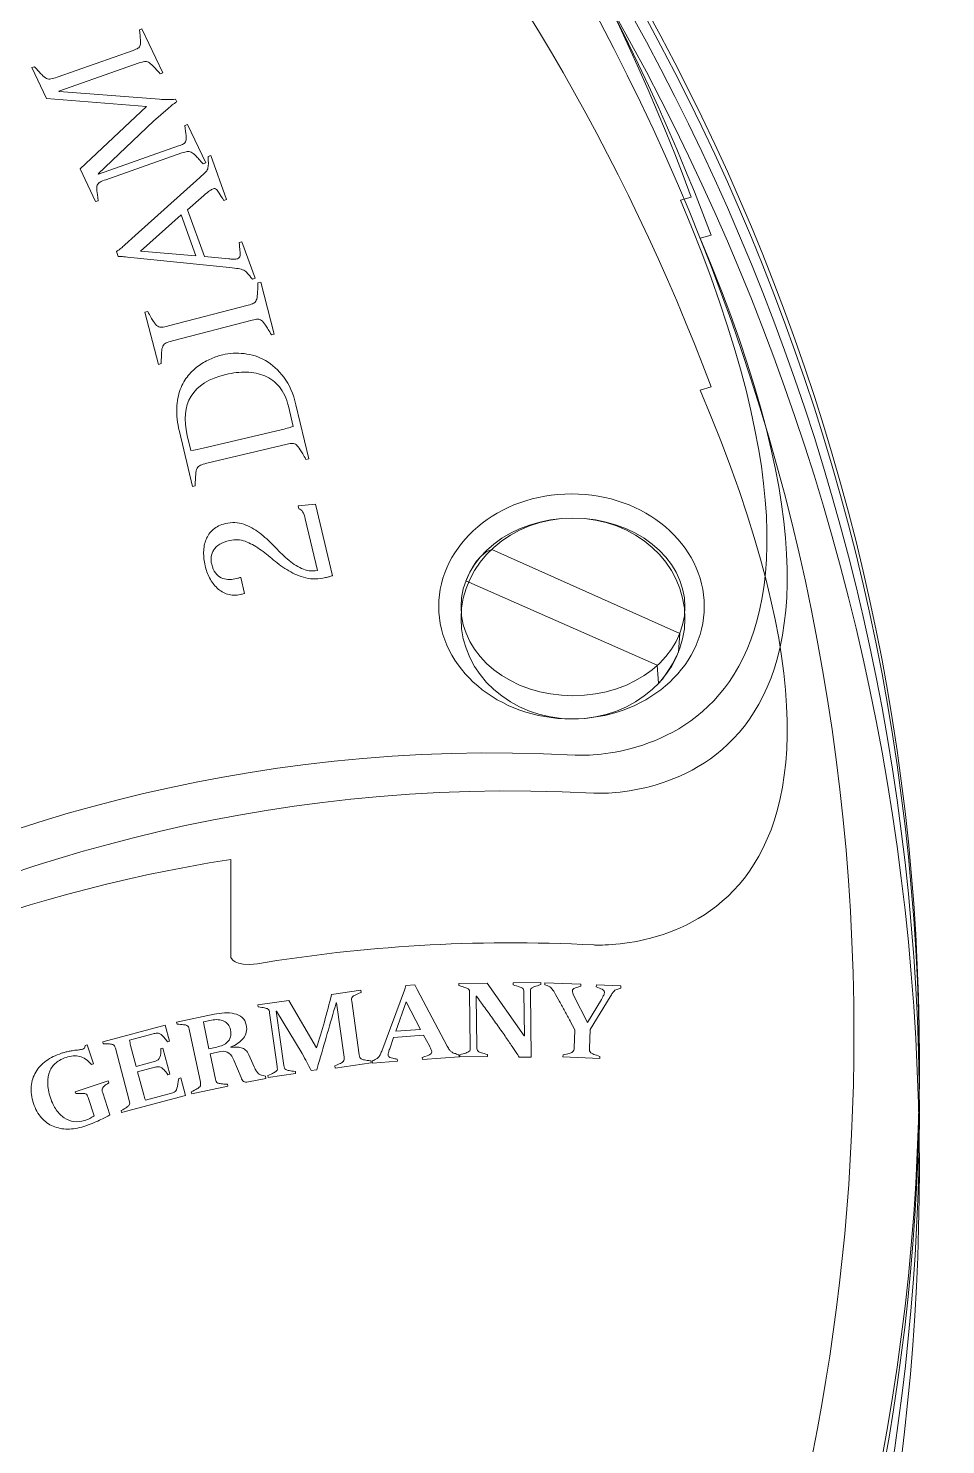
# Model space of a CAD drawing. Header units: inches. Extents: x 21 to 2992, y -2900 to -112.
# Drawn here: x 2502 to 2992, y -1630 to -874 of the extents above; entities that cross this region are included whole.
import ezdxf

# ---------------------------------------------------------------- set-up
doc = ezdxf.new("R2010")
doc.units = ezdxf.units.IN
doc.header["$MEASUREMENT"] = 0
doc.layers.add('Layer 1', color=7, linetype='Continuous')

# ---------------------------------------------------------------- blocks, each defined once
blk = doc.blocks.new('block 2')
at = {"layer": 'Layer 1', "color": 7, "lineweight": 18}
blk.add_lwpolyline([(2711.51, -1408.46), (2703.84, -1393.79), (2698.29, -1409.41), (2711.51, -1408.46)], dxfattribs=at)
for points, knots in [([(2737.72, -1388.94), (2737.72, -1388.4), (2737.68, -1387.95), (2737.59, -1387.62), (2737.51, -1387.29), (2737.29, -1387), (2736.95, -1386.74), (2736.59, -1386.49), (2736.03, -1386.24), (2735.26, -1385.99), (2734.48, -1385.75), (2733.41, -1385.43), (2732.06, -1385.04), (2732.06, -1385.04), (2732.05, -1383.95), (2732.05, -1383.95), (2732.05, -1383.95), (2747.06, -1383.77), (2747.06, -1383.77), (2747.06, -1383.77), (2766.87, -1411.8), (2766.87, -1411.8), (2766.87, -1411.8), (2766.99, -1411.8), (2766.99, -1411.8), (2766.99, -1411.8), (2766.7, -1388.59), (2766.7, -1388.59), (2766.7, -1388.04), (2766.65, -1387.6), (2766.57, -1387.27), (2766.49, -1386.95), (2766.28, -1386.65), (2765.93, -1386.4), (2765.58, -1386.14), (2765, -1385.9), (2764.24, -1385.65), (2763.46, -1385.4), (2762.38, -1385.09), (2760.98, -1384.7), (2760.98, -1384.7), (2760.97, -1383.6), (2760.97, -1383.6), (2760.97, -1383.6), (2775.71, -1383.42), (2775.71, -1383.42), (2775.71, -1383.42), (2775.73, -1384.51), (2775.73, -1384.51), (2774.38, -1384.94), (2773.32, -1385.28), (2772.58, -1385.55), (2771.83, -1385.81), (2771.28, -1386.07), (2770.94, -1386.33), (2770.6, -1386.6), (2770.38, -1386.89), (2770.31, -1387.22), (2770.24, -1387.55), (2770.2, -1387.99), (2770.21, -1388.54), (2770.21, -1388.54), (2770.63, -1423.25), (2770.63, -1423.25), (2770.63, -1423.25), (2764.2, -1423.33), (2764.2, -1423.33), (2763.83, -1422.67), (2763.2, -1421.66), (2762.29, -1420.3), (2761.4, -1418.93), (2760.33, -1417.35), (2759.11, -1415.55), (2757.87, -1413.75), (2756.52, -1411.79), (2755.05, -1409.69), (2753.57, -1407.58), (2752.05, -1405.43), (2750.49, -1403.25), (2748.92, -1401.07), (2747.37, -1398.91), (2745.81, -1396.77), (2744.26, -1394.62), (2742.79, -1392.62), (2741.42, -1390.77), (2741.42, -1390.77), (2741.31, -1390.77), (2741.31, -1390.77), (2741.31, -1390.77), (2741.64, -1417.88), (2741.64, -1417.88), (2741.65, -1418.43), (2741.69, -1418.88), (2741.78, -1419.23), (2741.86, -1419.58), (2742.06, -1419.89), (2742.41, -1420.16), (2742.77, -1420.43), (2743.33, -1420.69), (2744.1, -1420.93), (2744.87, -1421.18), (2745.97, -1421.48), (2747.35, -1421.83), (2747.35, -1421.83), (2747.37, -1422.93), (2747.37, -1422.93), (2747.37, -1422.93), (2732.53, -1423.11), (2732.53, -1423.11), (2732.53, -1423.11), (2732.52, -1422.01), (2732.52, -1422.01), (2733.87, -1421.63), (2734.93, -1421.31), (2735.69, -1421.04), (2736.45, -1420.77), (2737.02, -1420.5), (2737.36, -1420.22), (2737.7, -1419.95), (2737.91, -1419.63), (2737.98, -1419.28), (2738.05, -1418.93), (2738.08, -1418.48), (2738.07, -1417.93), (2738.07, -1417.93), (2737.72, -1388.94), (2737.72, -1388.94)], [0, 0, 0, 0, 1, 1, 1, 2, 2, 2, 3, 3, 3, 4, 4, 4, 5, 5, 5, 6, 6, 6, 7, 7, 7, 8, 8, 8, 9, 9, 9, 10, 10, 10, 11, 11, 11, 12, 12, 12, 13, 13, 13, 14, 14, 14, 15, 15, 15, 16, 16, 16, 17, 17, 17, 18, 18, 18, 19, 19, 19, 20, 20, 20, 21, 21, 21, 22, 22, 22, 23, 23, 23, 24, 24, 24, 25, 25, 25, 26, 26, 26, 27, 27, 27, 28, 28, 28, 29, 29, 29, 30, 30, 30, 31, 31, 31, 32, 32, 32, 33, 33, 33, 34, 34, 34, 35, 35, 35, 36, 36, 36, 37, 37, 37, 38, 38, 38, 39, 39, 39, 40, 40, 40, 41, 41, 41, 42, 42, 42, 42]), ([(2808.15, -1392.38), (2808.7, -1391.44), (2809.1, -1390.7), (2809.37, -1390.12), (2809.65, -1389.53), (2809.78, -1388.99), (2809.79, -1388.49), (2809.81, -1388.08), (2809.65, -1387.75), (2809.28, -1387.47), (2808.92, -1387.2), (2808.22, -1386.86), (2807.19, -1386.45), (2807.19, -1386.45), (2805.4, -1385.77), (2805.4, -1385.77), (2805.4, -1385.77), (2805.45, -1384.68), (2805.45, -1384.68), (2805.45, -1384.68), (2818.58, -1385.23), (2818.58, -1385.23), (2818.58, -1385.23), (2818.54, -1386.33), (2818.54, -1386.33), (2818.54, -1386.33), (2816.86, -1386.91), (2816.86, -1386.91), (2816.46, -1387.05), (2816.11, -1387.17), (2815.83, -1387.31), (2815.54, -1387.45), (2815.25, -1387.66), (2814.97, -1387.94), (2814.68, -1388.22), (2814.36, -1388.61), (2814.02, -1389.1), (2813.66, -1389.61), (2813.25, -1390.27), (2812.78, -1391.09), (2812.78, -1391.09), (2802.19, -1408.53), (2802.19, -1408.53), (2802.19, -1408.53), (2801.77, -1418.59), (2801.77, -1418.59), (2801.74, -1419.13), (2801.77, -1419.58), (2801.84, -1419.94), (2801.92, -1420.3), (2802.14, -1420.61), (2802.49, -1420.9), (2802.85, -1421.19), (2803.41, -1421.48), (2804.16, -1421.77), (2804.93, -1422.06), (2805.98, -1422.41), (2807.37, -1422.84), (2807.37, -1422.84), (2807.32, -1423.94), (2807.32, -1423.94), (2807.32, -1423.94), (2787.59, -1423.1), (2787.59, -1423.1), (2787.59, -1423.1), (2787.64, -1422), (2787.64, -1422), (2789.02, -1421.7), (2790.1, -1421.43), (2790.89, -1421.21), (2791.7, -1420.99), (2792.28, -1420.75), (2792.66, -1420.48), (2793.04, -1420.22), (2793.29, -1419.93), (2793.39, -1419.58), (2793.5, -1419.23), (2793.55, -1418.79), (2793.58, -1418.24), (2793.58, -1418.24), (2793.99, -1408.84), (2793.99, -1408.84), (2793.17, -1407.26), (2792.31, -1405.61), (2791.39, -1403.88), (2790.47, -1402.16), (2789.54, -1400.42), (2788.6, -1398.68), (2787.67, -1396.93), (2786.73, -1395.2), (2785.8, -1393.49), (2784.86, -1391.79), (2783.93, -1390.17), (2783, -1388.67), (2782.53, -1387.81), (2782.03, -1387.08), (2781.52, -1386.51), (2781.01, -1385.94), (2780.21, -1385.45), (2779.13, -1385.03), (2779.13, -1385.03), (2777.93, -1384.59), (2777.93, -1384.59), (2777.93, -1384.59), (2777.98, -1383.5), (2777.98, -1383.5), (2777.98, -1383.5), (2797.16, -1384.31), (2797.16, -1384.31), (2797.16, -1384.31), (2797.12, -1385.41), (2797.12, -1385.41), (2797.12, -1385.41), (2795.5, -1385.84), (2795.5, -1385.84), (2794.27, -1386.19), (2793.49, -1386.52), (2793.15, -1386.81), (2792.8, -1387.11), (2792.62, -1387.44), (2792.61, -1387.81), (2792.57, -1388.51), (2792.85, -1389.4), (2793.44, -1390.48), (2793.44, -1390.48), (2800.76, -1404.73), (2800.76, -1404.73), (2800.76, -1404.73), (2808.15, -1392.38), (2808.15, -1392.38)], [0, 0, 0, 0, 1, 1, 1, 2, 2, 2, 3, 3, 3, 4, 4, 4, 5, 5, 5, 6, 6, 6, 7, 7, 7, 8, 8, 8, 9, 9, 9, 10, 10, 10, 11, 11, 11, 12, 12, 12, 13, 13, 13, 14, 14, 14, 15, 15, 15, 16, 16, 16, 17, 17, 17, 18, 18, 18, 19, 19, 19, 20, 20, 20, 21, 21, 21, 22, 22, 22, 23, 23, 23, 24, 24, 24, 25, 25, 25, 26, 26, 26, 27, 27, 27, 28, 28, 28, 29, 29, 29, 30, 30, 30, 31, 31, 31, 32, 32, 32, 33, 33, 33, 34, 34, 34, 35, 35, 35, 36, 36, 36, 37, 37, 37, 38, 38, 38, 39, 39, 39, 40, 40, 40, 41, 41, 41, 42, 42, 42, 43, 43, 43, 43]), ([(2629.96, -1432.99), (2631.26, -1432.45), (2632.28, -1431.99), (2632.99, -1431.63), (2633.72, -1431.27), (2634.24, -1430.93), (2634.54, -1430.6), (2634.85, -1430.28), (2635.02, -1429.95), (2635.04, -1429.59), (2635.05, -1429.24), (2635.03, -1428.78), (2634.95, -1428.24), (2634.95, -1428.24), (2630.9, -1399.54), (2630.9, -1399.54), (2630.81, -1399), (2630.72, -1398.57), (2630.6, -1398.25), (2630.48, -1397.94), (2630.23, -1397.68), (2629.86, -1397.47), (2629.48, -1397.27), (2628.89, -1397.09), (2628.09, -1396.94), (2627.3, -1396.79), (2626.19, -1396.61), (2624.79, -1396.41), (2624.79, -1396.41), (2624.65, -1395.32), (2624.65, -1395.32), (2624.65, -1395.32), (2641.19, -1392.98), (2641.19, -1392.98), (2641.19, -1392.98), (2656.04, -1418.27), (2656.04, -1418.27), (2657.41, -1413.78), (2658.78, -1409.14), (2660.14, -1404.36), (2661.49, -1399.57), (2662.79, -1394.7), (2664.01, -1389.76), (2664.01, -1389.76), (2679.6, -1387.56), (2679.6, -1387.56), (2679.6, -1387.56), (2679.75, -1388.65), (2679.75, -1388.65), (2678.43, -1389.24), (2677.41, -1389.72), (2676.69, -1390.08), (2675.99, -1390.44), (2675.48, -1390.77), (2675.18, -1391.07), (2674.86, -1391.37), (2674.69, -1391.69), (2674.67, -1392.03), (2674.64, -1392.37), (2674.67, -1392.81), (2674.74, -1393.35), (2674.74, -1393.35), (2678.81, -1422.06), (2678.81, -1422.06), (2678.88, -1422.6), (2678.99, -1423.04), (2679.1, -1423.37), (2679.23, -1423.71), (2679.47, -1423.98), (2679.87, -1424.21), (2680.25, -1424.43), (2680.82, -1424.62), (2681.61, -1424.76), (2682.39, -1424.91), (2683.49, -1425.07), (2684.92, -1425.24), (2684.92, -1425.24), (2685.07, -1426.32), (2685.07, -1426.32), (2685.07, -1426.32), (2665.86, -1429.04), (2665.86, -1429.04), (2665.86, -1429.04), (2665.7, -1427.96), (2665.7, -1427.96), (2666.99, -1427.41), (2668.01, -1426.95), (2668.74, -1426.59), (2669.46, -1426.23), (2669.97, -1425.88), (2670.28, -1425.56), (2670.59, -1425.24), (2670.75, -1424.91), (2670.77, -1424.55), (2670.8, -1424.19), (2670.77, -1423.74), (2670.7, -1423.2), (2670.7, -1423.2), (2666.59, -1394.22), (2666.59, -1394.22), (2666.59, -1394.22), (2666.49, -1394.24), (2666.49, -1394.24), (2664.9, -1399.76), (2663.31, -1405.24), (2661.73, -1410.68), (2660.15, -1416.13), (2658.54, -1421.61), (2656.92, -1427.14), (2656.59, -1428.19), (2656.35, -1429.13), (2656.2, -1429.97), (2656.2, -1429.97), (2653.16, -1430.4), (2653.16, -1430.4), (2652.3, -1428.81), (2651.52, -1427.33), (2650.81, -1425.92), (2650.09, -1424.53), (2649.23, -1422.99), (2648.21, -1421.31), (2648.21, -1421.31), (2634.53, -1398.75), (2634.53, -1398.75), (2634.53, -1398.75), (2634.42, -1398.77), (2634.42, -1398.77), (2634.42, -1398.77), (2638.5, -1427.74), (2638.5, -1427.74), (2638.58, -1428.28), (2638.68, -1428.73), (2638.81, -1429.06), (2638.92, -1429.39), (2639.18, -1429.67), (2639.56, -1429.89), (2639.94, -1430.12), (2640.53, -1430.3), (2641.33, -1430.44), (2642.13, -1430.6), (2643.24, -1430.75), (2644.67, -1430.92), (2644.67, -1430.92), (2644.82, -1432.01), (2644.82, -1432.01), (2644.82, -1432.01), (2630.13, -1434.08), (2630.13, -1434.08), (2630.13, -1434.08), (2629.96, -1432.99), (2629.96, -1432.99)], [0, 0, 0, 0, 1, 1, 1, 2, 2, 2, 3, 3, 3, 4, 4, 4, 5, 5, 5, 6, 6, 6, 7, 7, 7, 8, 8, 8, 9, 9, 9, 10, 10, 10, 11, 11, 11, 12, 12, 12, 13, 13, 13, 14, 14, 14, 15, 15, 15, 16, 16, 16, 17, 17, 17, 18, 18, 18, 19, 19, 19, 20, 20, 20, 21, 21, 21, 22, 22, 22, 23, 23, 23, 24, 24, 24, 25, 25, 25, 26, 26, 26, 27, 27, 27, 28, 28, 28, 29, 29, 29, 30, 30, 30, 31, 31, 31, 32, 32, 32, 33, 33, 33, 34, 34, 34, 35, 35, 35, 36, 36, 36, 37, 37, 37, 38, 38, 38, 39, 39, 39, 40, 40, 40, 41, 41, 41, 42, 42, 42, 43, 43, 43, 44, 44, 44, 45, 45, 45, 46, 46, 46, 47, 47, 47, 48, 48, 48, 49, 49, 49, 50, 50, 50, 50]), ([(2697.14, -1412.68), (2697.14, -1412.68), (2695.06, -1418.73), (2695.06, -1418.73), (2694.75, -1419.6), (2694.53, -1420.29), (2694.4, -1420.79), (2694.27, -1421.29), (2694.23, -1421.79), (2694.25, -1422.26), (2694.27, -1422.49), (2694.34, -1422.68), (2694.47, -1422.86), (2694.59, -1423.03), (2694.83, -1423.2), (2695.16, -1423.36), (2695.5, -1423.51), (2695.99, -1423.68), (2696.64, -1423.84), (2697.27, -1423.99), (2698.09, -1424.16), (2699.09, -1424.35), (2699.09, -1424.35), (2699.17, -1425.45), (2699.17, -1425.45), (2699.17, -1425.45), (2685.79, -1426.4), (2685.79, -1426.4), (2685.79, -1426.4), (2685.7, -1425.31), (2685.7, -1425.31), (2686.51, -1424.92), (2687.19, -1424.6), (2687.71, -1424.33), (2688.22, -1424.08), (2688.65, -1423.78), (2688.98, -1423.42), (2689.33, -1423.06), (2689.63, -1422.62), (2689.89, -1422.08), (2690.14, -1421.55), (2690.45, -1420.85), (2690.78, -1419.97), (2690.78, -1419.97), (2702.9, -1387.51), (2702.9, -1387.51), (2703.03, -1387.21), (2703.14, -1386.83), (2703.26, -1386.38), (2703.37, -1385.93), (2703.51, -1385.48), (2703.66, -1385.02), (2703.66, -1385.02), (2708.49, -1384.68), (2708.49, -1384.68), (2708.49, -1384.68), (2709.66, -1387.08), (2709.66, -1387.08), (2709.66, -1387.08), (2725.83, -1417.3), (2725.83, -1417.3), (2726.26, -1418.14), (2726.64, -1418.81), (2726.97, -1419.28), (2727.3, -1419.76), (2727.66, -1420.15), (2728.06, -1420.45), (2728.48, -1420.75), (2728.99, -1421.01), (2729.62, -1421.21), (2730.24, -1421.43), (2731.05, -1421.68), (2732.06, -1421.98), (2732.06, -1421.98), (2732.14, -1423.07), (2732.14, -1423.07), (2732.14, -1423.07), (2712.55, -1424.48), (2712.55, -1424.48), (2712.55, -1424.48), (2712.48, -1423.38), (2712.48, -1423.38), (2714.49, -1422.73), (2715.84, -1422.21), (2716.54, -1421.83), (2717.21, -1421.45), (2717.54, -1421.01), (2717.51, -1420.49), (2717.47, -1420.02), (2717.34, -1419.5), (2717.1, -1418.95), (2716.86, -1418.4), (2716.57, -1417.82), (2716.23, -1417.22), (2716.23, -1417.22), (2713.11, -1411.54), (2713.11, -1411.54), (2713.11, -1411.54), (2697.14, -1412.68), (2697.14, -1412.68)], [0, 0, 0, 0, 1, 1, 1, 2, 2, 2, 3, 3, 3, 4, 4, 4, 5, 5, 5, 6, 6, 6, 7, 7, 7, 8, 8, 8, 9, 9, 9, 10, 10, 10, 11, 11, 11, 12, 12, 12, 13, 13, 13, 14, 14, 14, 15, 15, 15, 16, 16, 16, 17, 17, 17, 18, 18, 18, 19, 19, 19, 20, 20, 20, 21, 21, 21, 22, 22, 22, 23, 23, 23, 24, 24, 24, 25, 25, 25, 26, 26, 26, 27, 27, 27, 28, 28, 28, 29, 29, 29, 30, 30, 30, 31, 31, 31, 32, 32, 32, 33, 33, 33, 33]), ([(2548.5, -1418.44), (2548.36, -1417.91), (2548.21, -1417.49), (2548.06, -1417.2), (2547.9, -1416.9), (2547.62, -1416.67), (2547.23, -1416.51), (2546.82, -1416.36), (2546.21, -1416.25), (2545.41, -1416.2), (2544.59, -1416.15), (2543.48, -1416.11), (2542.07, -1416.07), (2542.07, -1416.07), (2541.78, -1415), (2541.78, -1415), (2541.78, -1415), (2575.09, -1406.1), (2575.09, -1406.1), (2575.09, -1406.1), (2577.39, -1414.72), (2577.39, -1414.72), (2577.39, -1414.72), (2576.34, -1414.99), (2576.34, -1414.99), (2576.34, -1414.99), (2575.46, -1413.86), (2575.46, -1413.86), (2574.81, -1413.01), (2574.24, -1412.33), (2573.72, -1411.82), (2573.21, -1411.31), (2572.71, -1410.95), (2572.22, -1410.71), (2571.74, -1410.49), (2571.23, -1410.39), (2570.67, -1410.42), (2570.11, -1410.45), (2569.43, -1410.57), (2568.66, -1410.78), (2568.66, -1410.78), (2556.05, -1414.15), (2556.05, -1414.15), (2556.23, -1415.24), (2556.43, -1416.17), (2556.64, -1416.95), (2556.64, -1416.95), (2559.63, -1428.17), (2559.63, -1428.17), (2559.63, -1428.17), (2569.88, -1425.43), (2569.88, -1425.43), (2571.15, -1425.09), (2571.97, -1424.36), (2572.31, -1423.24), (2572.67, -1422.13), (2572.85, -1420.61), (2572.87, -1418.71), (2572.87, -1418.71), (2573.93, -1418.43), (2573.93, -1418.43), (2573.93, -1418.43), (2577.65, -1432.35), (2577.65, -1432.35), (2577.65, -1432.35), (2576.59, -1432.63), (2576.59, -1432.63), (2575.8, -1431.51), (2575.12, -1430.64), (2574.56, -1430.02), (2573.98, -1429.39), (2573.45, -1428.95), (2572.94, -1428.68), (2572.44, -1428.41), (2571.9, -1428.3), (2571.37, -1428.33), (2570.82, -1428.36), (2570.21, -1428.47), (2569.55, -1428.65), (2569.55, -1428.65), (2560.41, -1431.09), (2560.41, -1431.09), (2560.41, -1431.09), (2563.68, -1443.32), (2563.68, -1443.32), (2563.81, -1443.78), (2563.93, -1444.26), (2564.09, -1444.75), (2564.23, -1445.24), (2564.41, -1445.7), (2564.6, -1446.15), (2564.6, -1446.15), (2579.27, -1442.23), (2579.27, -1442.23), (2580.12, -1442), (2580.74, -1441.46), (2581.14, -1440.61), (2581.53, -1439.76), (2581.88, -1438.28), (2582.14, -1436.16), (2582.14, -1436.16), (2582.34, -1434.57), (2582.34, -1434.57), (2582.34, -1434.57), (2583.41, -1434.29), (2583.41, -1434.29), (2583.41, -1434.29), (2585.92, -1443.75), (2585.92, -1443.75), (2585.92, -1443.75), (2551.86, -1452.85), (2551.86, -1452.85), (2551.86, -1452.85), (2551.58, -1451.79), (2551.58, -1451.79), (2552.79, -1451.08), (2553.73, -1450.51), (2554.42, -1450.06), (2555.11, -1449.61), (2555.57, -1449.21), (2555.84, -1448.85), (2556.1, -1448.49), (2556.23, -1448.14), (2556.22, -1447.78), (2556.19, -1447.43), (2556.1, -1446.99), (2555.97, -1446.45), (2555.97, -1446.45), (2548.5, -1418.44), (2548.5, -1418.44)], [0, 0, 0, 0, 1, 1, 1, 2, 2, 2, 3, 3, 3, 4, 4, 4, 5, 5, 5, 6, 6, 6, 7, 7, 7, 8, 8, 8, 9, 9, 9, 10, 10, 10, 11, 11, 11, 12, 12, 12, 13, 13, 13, 14, 14, 14, 15, 15, 15, 16, 16, 16, 17, 17, 17, 18, 18, 18, 19, 19, 19, 20, 20, 20, 21, 21, 21, 22, 22, 22, 23, 23, 23, 24, 24, 24, 25, 25, 25, 26, 26, 26, 27, 27, 27, 28, 28, 28, 29, 29, 29, 30, 30, 30, 31, 31, 31, 32, 32, 32, 33, 33, 33, 34, 34, 34, 35, 35, 35, 36, 36, 36, 37, 37, 37, 38, 38, 38, 39, 39, 39, 40, 40, 40, 41, 41, 41, 42, 42, 42, 43, 43, 43, 43]), ([(2601.23, -1400.34), (2603.06, -1399.95), (2604.92, -1399.71), (2606.82, -1399.62), (2608.71, -1399.52), (2610.45, -1399.67), (2612.04, -1400.04), (2613.65, -1400.41), (2615.02, -1401.08), (2616.18, -1402.04), (2617.34, -1403), (2618.09, -1404.34), (2618.46, -1406.06), (2618.75, -1407.46), (2618.75, -1408.75), (2618.46, -1409.93), (2618.16, -1411.12), (2617.63, -1412.2), (2616.89, -1413.19), (2616.14, -1414.17), (2615.17, -1415.05), (2614.02, -1415.84), (2612.86, -1416.63), (2611.52, -1417.32), (2610.04, -1417.89), (2610.04, -1417.89), (2610.07, -1418), (2610.07, -1418), (2611.06, -1417.94), (2612.04, -1417.9), (2613, -1417.88), (2613.94, -1417.88), (2614.86, -1417.98), (2615.72, -1418.21), (2616.6, -1418.44), (2617.39, -1418.85), (2618.08, -1419.43), (2618.79, -1420.01), (2619.39, -1420.87), (2619.89, -1422), (2619.89, -1422), (2622.64, -1428.39), (2622.64, -1428.39), (2623.06, -1429.32), (2623.44, -1430.06), (2623.77, -1430.6), (2624.12, -1431.15), (2624.46, -1431.57), (2624.83, -1431.89), (2625.21, -1432.21), (2625.58, -1432.45), (2626, -1432.6), (2626.41, -1432.76), (2626.87, -1432.92), (2627.39, -1433.07), (2627.39, -1433.07), (2628.65, -1433.48), (2628.65, -1433.48), (2628.65, -1433.48), (2628.88, -1434.55), (2628.88, -1434.55), (2628.88, -1434.55), (2619.67, -1436.48), (2619.67, -1436.48), (2618.45, -1436.74), (2617.58, -1436.66), (2617.04, -1436.25), (2616.5, -1435.84), (2616.04, -1435.15), (2615.65, -1434.18), (2615.65, -1434.18), (2611.85, -1424.92), (2611.85, -1424.92), (2611.21, -1423.33), (2610.34, -1422.06), (2609.2, -1421.12), (2608.06, -1420.17), (2606.58, -1419.89), (2604.75, -1420.28), (2604.75, -1420.28), (2599.09, -1421.46), (2599.09, -1421.46), (2599.09, -1421.46), (2601.93, -1434.97), (2601.93, -1434.97), (2602.05, -1435.51), (2602.19, -1435.94), (2602.34, -1436.26), (2602.51, -1436.58), (2602.79, -1436.84), (2603.22, -1437.04), (2603.63, -1437.23), (2604.24, -1437.38), (2605.04, -1437.47), (2605.84, -1437.56), (2606.98, -1437.64), (2608.41, -1437.72), (2608.41, -1437.72), (2608.64, -1438.8), (2608.64, -1438.8), (2608.64, -1438.8), (2589.31, -1442.86), (2589.31, -1442.86), (2589.31, -1442.86), (2589.08, -1441.78), (2589.08, -1441.78), (2590.33, -1441.14), (2591.32, -1440.61), (2592.05, -1440.2), (2592.75, -1439.79), (2593.27, -1439.4), (2593.57, -1439.07), (2593.87, -1438.72), (2594.04, -1438.37), (2594.05, -1438.01), (2594.07, -1437.65), (2594.02, -1437.2), (2593.91, -1436.66), (2593.91, -1436.66), (2587.96, -1408.29), (2587.96, -1408.29), (2587.85, -1407.74), (2587.72, -1407.33), (2587.56, -1407.02), (2587.4, -1406.72), (2587.11, -1406.48), (2586.7, -1406.3), (2586.29, -1406.13), (2585.67, -1406), (2584.84, -1405.91), (2584.01, -1405.81), (2582.91, -1405.71), (2581.5, -1405.6), (2581.5, -1405.6), (2581.26, -1404.52), (2581.26, -1404.52), (2581.26, -1404.52), (2601.23, -1400.34), (2601.23, -1400.34)], [0, 0, 0, 0, 1, 1, 1, 2, 2, 2, 3, 3, 3, 4, 4, 4, 5, 5, 5, 6, 6, 6, 7, 7, 7, 8, 8, 8, 9, 9, 9, 10, 10, 10, 11, 11, 11, 12, 12, 12, 13, 13, 13, 14, 14, 14, 15, 15, 15, 16, 16, 16, 17, 17, 17, 18, 18, 18, 19, 19, 19, 20, 20, 20, 21, 21, 21, 22, 22, 22, 23, 23, 23, 24, 24, 24, 25, 25, 25, 26, 26, 26, 27, 27, 27, 28, 28, 28, 29, 29, 29, 30, 30, 30, 31, 31, 31, 32, 32, 32, 33, 33, 33, 34, 34, 34, 35, 35, 35, 36, 36, 36, 37, 37, 37, 38, 38, 38, 39, 39, 39, 40, 40, 40, 41, 41, 41, 42, 42, 42, 43, 43, 43, 44, 44, 44, 45, 45, 45, 46, 46, 46, 46]), ([(2602.77, -1417.83), (2603.84, -1417.6), (2604.89, -1417.27), (2605.91, -1416.83), (2606.91, -1416.4), (2607.78, -1415.82), (2608.49, -1415.11), (2609.2, -1414.4), (2609.71, -1413.51), (2610.01, -1412.46), (2610.31, -1411.4), (2610.31, -1410.12), (2609.99, -1408.61), (2609.52, -1406.39), (2608.36, -1404.85), (2606.49, -1404), (2604.63, -1403.16), (2602.43, -1403), (2599.87, -1403.53), (2599.87, -1403.53), (2595.63, -1404.43), (2595.63, -1404.43), (2595.69, -1404.94), (2595.78, -1405.51), (2595.9, -1406.14), (2596.01, -1406.77), (2596.2, -1407.72), (2596.47, -1408.98), (2596.47, -1408.98), (2598.51, -1418.72), (2598.51, -1418.72), (2598.51, -1418.72), (2602.77, -1417.83), (2602.77, -1417.83)], [0, 0, 0, 0, 1, 1, 1, 2, 2, 2, 3, 3, 3, 4, 4, 4, 5, 5, 5, 6, 6, 6, 7, 7, 7, 8, 8, 8, 9, 9, 9, 10, 10, 10, 11, 11, 11, 11]), ([(2545.62, -1454), (2544.17, -1454.86), (2542.27, -1455.84), (2539.97, -1456.96), (2537.65, -1458.07), (2534.88, -1459.15), (2531.63, -1460.22), (2528.7, -1461.18), (2525.85, -1461.65), (2523.04, -1461.64), (2520.24, -1461.64), (2517.67, -1461.13), (2515.3, -1460.13), (2512.95, -1459.14), (2510.86, -1457.61), (2509.04, -1455.59), (2507.22, -1453.56), (2505.8, -1451.01), (2504.8, -1447.95), (2503.73, -1444.7), (2503.33, -1441.68), (2503.58, -1438.85), (2503.83, -1436.02), (2504.63, -1433.48), (2505.97, -1431.21), (2507.3, -1428.94), (2509.14, -1426.95), (2511.51, -1425.25), (2513.86, -1423.55), (2516.6, -1422.19), (2519.75, -1421.16), (2520.37, -1420.96), (2521.05, -1420.76), (2521.76, -1420.58), (2522.47, -1420.41), (2523.19, -1420.24), (2523.89, -1420.08), (2524.59, -1419.94), (2525.27, -1419.81), (2525.92, -1419.7), (2526.59, -1419.6), (2527.16, -1419.53), (2527.66, -1419.49), (2528.62, -1419.4), (2529.35, -1419.32), (2529.83, -1419.23), (2530.3, -1419.15), (2530.74, -1419.05), (2531.12, -1418.93), (2531.5, -1418.8), (2531.79, -1418.62), (2531.97, -1418.39), (2532.16, -1418.14), (2532.32, -1417.68), (2532.39, -1417), (2532.39, -1417), (2533.44, -1416.66), (2533.44, -1416.66), (2533.44, -1416.66), (2536.75, -1426.74), (2536.75, -1426.74), (2536.75, -1426.74), (2535.7, -1427.09), (2535.7, -1427.09), (2533.72, -1424.81), (2531.62, -1423.41), (2529.4, -1422.88), (2527.18, -1422.35), (2524.78, -1422.51), (2522.19, -1423.36), (2520.14, -1424.03), (2518.36, -1424.99), (2516.87, -1426.23), (2515.37, -1427.48), (2514.23, -1429), (2513.47, -1430.79), (2512.71, -1432.58), (2512.34, -1434.66), (2512.36, -1437.03), (2512.39, -1439.4), (2512.87, -1442.05), (2513.84, -1444.97), (2514.65, -1447.44), (2515.69, -1449.59), (2516.96, -1451.39), (2518.22, -1453.19), (2519.65, -1454.61), (2521.23, -1455.66), (2522.8, -1456.7), (2524.51, -1457.36), (2526.36, -1457.62), (2528.19, -1457.89), (2530.09, -1457.7), (2532.05, -1457.05), (2533.05, -1456.73), (2533.97, -1456.37), (2534.8, -1456), (2535.63, -1455.64), (2536.42, -1455.14), (2537.17, -1454.51), (2537.17, -1454.51), (2533.97, -1444.73), (2533.97, -1444.73), (2533.79, -1444.21), (2533.61, -1443.79), (2533.46, -1443.48), (2533.31, -1443.17), (2533.02, -1442.94), (2532.58, -1442.81), (2532.15, -1442.68), (2531.54, -1442.61), (2530.75, -1442.6), (2529.96, -1442.6), (2528.84, -1442.63), (2527.4, -1442.72), (2527.4, -1442.72), (2527.06, -1441.68), (2527.06, -1441.68), (2527.06, -1441.68), (2544.67, -1435.9), (2544.67, -1435.9), (2544.67, -1435.9), (2545.01, -1436.95), (2545.01, -1436.95), (2543.99, -1437.62), (2543.24, -1438.18), (2542.72, -1438.62), (2542.21, -1439.06), (2541.84, -1439.46), (2541.64, -1439.82), (2541.42, -1440.18), (2541.34, -1440.54), (2541.41, -1440.91), (2541.47, -1441.28), (2541.6, -1441.74), (2541.79, -1442.29), (2541.79, -1442.29), (2545.62, -1454), (2545.62, -1454)], [0, 0, 0, 0, 1, 1, 1, 2, 2, 2, 3, 3, 3, 4, 4, 4, 5, 5, 5, 6, 6, 6, 7, 7, 7, 8, 8, 8, 9, 9, 9, 10, 10, 10, 11, 11, 11, 12, 12, 12, 13, 13, 13, 14, 14, 14, 15, 15, 15, 16, 16, 16, 17, 17, 17, 18, 18, 18, 19, 19, 19, 20, 20, 20, 21, 21, 21, 22, 22, 22, 23, 23, 23, 24, 24, 24, 25, 25, 25, 26, 26, 26, 27, 27, 27, 28, 28, 28, 29, 29, 29, 30, 30, 30, 31, 31, 31, 32, 32, 32, 33, 33, 33, 34, 34, 34, 35, 35, 35, 36, 36, 36, 37, 37, 37, 38, 38, 38, 39, 39, 39, 40, 40, 40, 41, 41, 41, 42, 42, 42, 43, 43, 43, 44, 44, 44, 45, 45, 45, 46, 46, 46, 46])]:
    blk.add_open_spline(points, degree=3, knots=knots, dxfattribs=at)

msp = doc.modelspace()

# ---------------------------------------------------------------- linework, layer by layer
at = {"layer": 'Layer 1', "color": 7, "lineweight": 18}
msp.add_lwpolyline([(2583.65, -973.66), (2562.02, -992.92), (2591.56, -995.51), (2583.65, -973.66)], dxfattribs=at)
for points, knots in [([(2850.45, -965.83), (2850.45, -965.83), (2856.17, -964.16), (2856.17, -964.16), (2673.18, -469.91), (2137.83, -112.11), (1505.87, -112.11), (1303.11, -112.11), (1110.29, -148.95), (935.86, -215.31), (935.89, -215.37), (935.94, -215.43), (935.97, -215.49), (908.5, -228.05), (916.05, -241.58), (916.05, -241.58), (916.05, -241.58), (920.95, -283.96), (920.95, -283.96), (910.29, -286.29), (907.18, -297.73), (907.18, -297.73), (923.42, -313.97), (927.04, -331.35), (926.8, -344.29), (904.93, -372.06), (870.57, -389.97), (831.91, -389.97), (781.75, -389.97), (738.83, -359.84), (721.03, -317.12), (339.57, -536.95), (88.21, -912.45), (88.21, -1338.78), (88.21, -1594.77), (178.86, -1832.44), (333.86, -2029.09), (333.89, -2029.12), (406.79, -2100.57), (541.78, -1999.27), (676.8, -1897.94), (1030.16, -1753.2), (1372.02, -1814), (1372.02, -1814), (1502.74, -1829.92), (1708.13, -1622.94), (1708.13, -1622.94), (1902.52, -1459.86), (2204.17, -1466.61), (2204.17, -1466.61), (2434, -1242.74), (2794.05, -1262.04), (2794.06, -1262.03), (2980.58, -1274.66), (2850.45, -965.83)], [0, 0, 0, 0, 1, 1, 1, 2, 2, 2, 3, 3, 3, 4, 4, 4, 5, 5, 5, 6, 6, 6, 7, 7, 7, 8, 8, 8, 9, 9, 9, 10, 10, 10, 11, 11, 11, 12, 12, 12, 13, 13, 13, 14, 14, 14, 15, 15, 15, 16, 16, 16, 17, 17, 17, 18, 18, 18, 18]), ([(1499.46, -132.37), (1292.01, -132.37), (1094.55, -170.6), (915.37, -239.58), (915.65, -240.84), (916.05, -241.58), (916.05, -241.58), (916.05, -241.58), (920.95, -283.96), (920.95, -283.96), (910.3, -286.29), (907.18, -297.73), (907.18, -297.73), (923.43, -313.97), (927.05, -331.35), (926.81, -344.29), (904.94, -372.06), (870.58, -389.97), (831.91, -389.97), (785.94, -389.97), (746.04, -364.65), (726, -327.53), (303.01, -560.16), (20.96, -977.85), (20.96, -1454.46), (20.96, -2015.53), (411.81, -2494.94), (963.32, -2686.93), (1017.19, -2733.74), (1134.74, -2812.6), (1338.29, -2841.69), (1472.91, -2860.92), (1640.38, -2812.85), (1789.61, -2751.09), (2467.23, -2630.52), (2977.98, -2095.84), (2977.98, -1454.47), (2977.97, -724.3), (2316.02, -132.37), (1499.46, -132.37)], [0, 0, 0, 0, 1, 1, 1, 2, 2, 2, 3, 3, 3, 4, 4, 4, 5, 5, 5, 6, 6, 6, 7, 7, 7, 8, 8, 8, 9, 9, 9, 10, 10, 10, 11, 11, 11, 12, 12, 12, 13, 13, 13, 13]), ([(1499.46, -132.37), (1291.91, -132.37), (1094.35, -169.76), (915.11, -237.22), (915.12, -239.92), (916.05, -241.58), (916.05, -241.58), (916.05, -241.58), (920.95, -283.96), (920.95, -283.96), (910.3, -286.29), (907.18, -297.73), (907.18, -297.73), (923.43, -313.97), (927.05, -331.35), (926.81, -344.29), (904.94, -372.06), (870.58, -389.97), (831.91, -389.97), (784.51, -389.97), (743.55, -363.07), (724.17, -324.04), (302.2, -551.52), (20.96, -959.12), (20.96, -1424.13), (20.96, -2137.54), (682.91, -2715.88), (1499.46, -2715.88), (2316.03, -2715.88), (2977.97, -2137.54), (2977.97, -1424.13), (2977.97, -710.71), (2316.02, -132.37), (1499.46, -132.37)], [0, 0, 0, 0, 1, 1, 1, 2, 2, 2, 3, 3, 3, 4, 4, 4, 5, 5, 5, 6, 6, 6, 7, 7, 7, 8, 8, 8, 9, 9, 9, 10, 10, 10, 11, 11, 11, 11]), ([(1499.46, -132.37), (1291.92, -132.37), (1094.37, -170.01), (915.12, -237.92), (915.28, -240.2), (916.05, -241.58), (916.05, -241.58), (916.05, -241.58), (920.95, -283.96), (920.95, -283.96), (910.29, -286.29), (907.18, -297.73), (907.18, -297.73), (923.42, -313.97), (927.04, -331.35), (926.8, -344.29), (904.93, -372.06), (870.57, -389.97), (831.91, -389.97), (784.91, -389.97), (744.27, -363.52), (724.69, -325.05), (302.43, -554.01), (20.96, -964.51), (20.96, -1432.85), (20.96, -1994.1), (425.17, -2472.31), (991.5, -2654.54), (1053.87, -2700.99), (1164.85, -2761.9), (1338.29, -2786.69), (1457.68, -2803.74), (1602.89, -2767.85), (1738.3, -2716.44), (2441.29, -2616.01), (2977.98, -2079.56), (2977.98, -1432.86), (2977.97, -714.61), (2316.02, -132.37), (1499.46, -132.37)], [0, 0, 0, 0, 1, 1, 1, 2, 2, 2, 3, 3, 3, 4, 4, 4, 5, 5, 5, 6, 6, 6, 7, 7, 7, 8, 8, 8, 9, 9, 9, 10, 10, 10, 11, 11, 11, 12, 12, 12, 13, 13, 13, 13]), ([(1499.46, -132.37), (1292.27, -132.37), (1095.04, -171.32), (916.05, -241.61), (916.05, -241.61), (920.95, -283.96), (920.95, -283.96), (910.3, -286.29), (907.18, -297.73), (907.18, -297.73), (923.43, -313.97), (927.05, -331.35), (926.81, -344.29), (904.94, -372.06), (870.58, -389.97), (831.91, -389.97), (787.26, -389.97), (748.35, -366.09), (727.79, -330.71), (303.81, -568.12), (20.96, -995.28), (20.96, -1482.79), (20.96, -1873.66), (202.79, -2225.72), (493.37, -2472.31), (493.37, -2472.31), (551.11, -2478.37), (551.11, -2478.37), (551.11, -2478.37), (621.32, -2531.93), (669.08, -2558.71), (669.08, -2558.71), (675.42, -2604.11), (675.42, -2604.11), (773.19, -2664.17), (879.21, -2713.88), (991.65, -2751.44), (1054.06, -2797.87), (1165, -2858.71), (1338.29, -2883.47), (1454.57, -2900.07), (1595.37, -2866.47), (1727.76, -2817.19), (2435.92, -2716.93), (2977.97, -2157.68), (2977.97, -1482.79), (2977.97, -736.97), (2316.02, -132.37), (1499.46, -132.37)], [0, 0, 0, 0, 1, 1, 1, 2, 2, 2, 3, 3, 3, 4, 4, 4, 5, 5, 5, 6, 6, 6, 7, 7, 7, 8, 8, 8, 9, 9, 9, 10, 10, 10, 11, 11, 11, 12, 12, 12, 13, 13, 13, 14, 14, 14, 15, 15, 15, 16, 16, 16, 16]), ([(1491.24, -132.37), (1286.53, -132.37), (1091.73, -169.71), (915.1, -237.04), (915.09, -239.84), (916.05, -241.58), (916.05, -241.58), (916.05, -241.58), (920.95, -283.96), (920.95, -283.96), (910.29, -286.29), (907.18, -297.73), (907.18, -297.73), (923.42, -313.97), (927.04, -331.35), (926.8, -344.29), (904.93, -372.06), (870.57, -389.97), (831.91, -389.97), (784.89, -389.97), (744.22, -363.49), (724.66, -324.98), (313.24, -550.73), (39.43, -952.77), (39.43, -1411.15), (39.43, -2117.39), (689.42, -2689.92), (1491.23, -2689.92), (1665.26, -2689.92), (1832.14, -2662.93), (1986.78, -2613.47), (1986.78, -2596.88), (1988.89, -2572.55), (1988.89, -2572.55), (2355.45, -2447.27), (2471.43, -2310.86), (2471.43, -2310.86), (2329.46, -2211.56), (2417.61, -2129.91), (2417.61, -2129.91), (2538.21, -2032.5), (2655.21, -2175.38), (2655.28, -2175.46), (2836.02, -1962.25), (2943.04, -1697.7), (2943.04, -1411.15), (2943.05, -704.9), (2293.04, -132.37), (1491.24, -132.37)], [0, 0, 0, 0, 1, 1, 1, 2, 2, 2, 3, 3, 3, 4, 4, 4, 5, 5, 5, 6, 6, 6, 7, 7, 7, 8, 8, 8, 9, 9, 9, 10, 10, 10, 11, 11, 11, 12, 12, 12, 13, 13, 13, 14, 14, 14, 15, 15, 15, 16, 16, 16, 16]), ([(2860.92, -986.08), (2860.92, -986.08), (2866.69, -984.42), (2866.69, -984.42), (2682.27, -490.17), (2142.79, -132.37), (1505.98, -132.37), (1295.6, -132.37), (1095.85, -171.43), (916.02, -241.54), (916.03, -241.57), (916.05, -241.58), (916.05, -241.58), (916.05, -241.58), (920.95, -283.96), (920.95, -283.96), (910.29, -286.29), (907.18, -297.73), (907.18, -297.73), (923.42, -313.97), (927.04, -331.35), (926.8, -344.29), (904.93, -372.06), (870.57, -389.97), (831.91, -389.97), (787.09, -389.97), (748.07, -365.92), (727.56, -330.33), (336.18, -549.14), (77.39, -928.13), (77.39, -1359.05), (77.39, -1615.05), (168.74, -1852.71), (324.94, -2049.36), (324.97, -2049.39), (398.43, -2120.84), (534.46, -2019.54), (670.52, -1918.22), (1026.59, -1773.47), (1371.1, -1834.28), (1371.1, -1834.28), (1502.81, -1850.19), (1709.8, -1643.2), (1709.8, -1643.2), (1905.69, -1480.12), (2209.66, -1486.88), (2209.66, -1486.88), (2441.24, -1263.01), (2804.08, -1282.3), (2804.08, -1282.29), (2992.04, -1294.93), (2860.92, -986.08)], [0, 0, 0, 0, 1, 1, 1, 2, 2, 2, 3, 3, 3, 4, 4, 4, 5, 5, 5, 6, 6, 6, 7, 7, 7, 8, 8, 8, 9, 9, 9, 10, 10, 10, 11, 11, 11, 12, 12, 12, 13, 13, 13, 14, 14, 14, 15, 15, 15, 16, 16, 16, 17, 17, 17, 17]), ([(2860.92, -1067.14), (2860.92, -1067.14), (2866.69, -1065.48), (2866.69, -1065.48), (2682.27, -571.23), (2142.79, -213.43), (1505.98, -213.43), (1298.07, -213.43), (1100.54, -251.59), (922.35, -320.15), (925.9, -328.91), (926.94, -337.26), (926.8, -344.29), (904.93, -372.05), (870.57, -389.97), (831.91, -389.97), (815.36, -389.97), (799.6, -386.7), (785.27, -380.77), (361.81, -593.64), (77.4, -988.34), (77.4, -1440.1), (77.4, -1696.09), (168.74, -1933.75), (324.95, -2130.41), (324.98, -2130.44), (398.44, -2201.89), (534.46, -2100.59), (647.73, -2016.25), (913.44, -1901.85), (1198.01, -1900.93), (1198.01, -1900.93), (1198.01, -1882.79), (1198.01, -1882.79), (1198.01, -1882.79), (1321.03, -1883.47), (1372.41, -1892.93), (1372.41, -1892.93), (1422.43, -1891.57), (1450.83, -1872.64), (1450.83, -1872.64), (1450.83, -1859.13), (1450.83, -1859.13), (1450.83, -1859.13), (1571.15, -1813.84), (1632.66, -1752.32), (1694.18, -1690.81), (1790.84, -1634.03), (1790.84, -1634.03), (1790.84, -1634.03), (1790.84, -1641.47), (1790.84, -1641.47), (1790.84, -1641.47), (1861.82, -1608.34), (1861.82, -1608.34), (1861.82, -1608.34), (1876.69, -1601.58), (1876.69, -1593.47), (1876.69, -1593.47), (1899.68, -1575.22), (1999.05, -1550.89), (1999.05, -1550.89), (2010.54, -1549.01), (2010.54, -1527.91), (2010.54, -1527.91), (2056.51, -1508.3), (2207.93, -1505.6), (2207.93, -1505.6), (2218.07, -1507.63), (2226.18, -1499.52), (2234.29, -1491.41), (2363.39, -1356.21), (2610.12, -1317.68), (2610.12, -1317.68), (2610.12, -1369.73), (2610.12, -1369.73), (2610.12, -1369.73), (2611.62, -1375.39), (2624.37, -1373.37), (2624.37, -1373.37), (2624.38, -1373.4), (2624.38, -1373.4), (2679.81, -1364.17), (2739.89, -1359.95), (2804.1, -1363.36), (2804.08, -1363.34), (2992.04, -1375.98), (2860.92, -1067.14)], [0, 0, 0, 0, 1, 1, 1, 2, 2, 2, 3, 3, 3, 4, 4, 4, 5, 5, 5, 6, 6, 6, 7, 7, 7, 8, 8, 8, 9, 9, 9, 10, 10, 10, 11, 11, 11, 12, 12, 12, 13, 13, 13, 14, 14, 14, 15, 15, 15, 16, 16, 16, 17, 17, 17, 18, 18, 18, 19, 19, 19, 20, 20, 20, 21, 21, 21, 22, 22, 22, 23, 23, 23, 24, 24, 24, 25, 25, 25, 26, 26, 26, 27, 27, 27, 28, 28, 28, 29, 29, 29, 29]), ([(2505.36, -894.54), (2506.94, -896.38), (2508.21, -897.79), (2509.15, -898.77), (2510.11, -899.75), (2510.96, -900.42), (2511.74, -900.78), (2512.53, -901.14), (2513.32, -901.22), (2514.13, -901.05), (2514.96, -900.88), (2516.06, -900.55), (2517.43, -900.07), (2517.43, -900.07), (2557.96, -885.81), (2557.96, -885.81), (2559.12, -885.41), (2560, -885.03), (2560.6, -884.67), (2561.2, -884.31), (2561.6, -883.79), (2561.82, -883.09), (2562.04, -882.39), (2562.08, -881.39), (2561.96, -880.12), (2561.83, -878.86), (2561.63, -877.1), (2561.34, -874.86), (2561.34, -874.86), (2562.74, -874.37), (2562.74, -874.37), (2562.74, -874.37), (2573.92, -897.86), (2573.92, -897.86), (2573.92, -897.86), (2572.52, -898.35), (2572.52, -898.35), (2570.9, -896.58), (2569.63, -895.2), (2568.67, -894.22), (2567.72, -893.24), (2566.89, -892.56), (2566.16, -892.19), (2565.44, -891.81), (2564.71, -891.68), (2564, -891.79), (2563.29, -891.9), (2562.37, -892.14), (2561.26, -892.53), (2561.26, -892.53), (2518.33, -907.61), (2518.33, -907.61), (2518.33, -907.61), (2518.41, -907.76), (2518.41, -907.76), (2518.41, -907.76), (2572.14, -911.93), (2572.14, -911.93), (2573.47, -912.03), (2574.89, -912.07), (2576.39, -912.06), (2577.89, -912.05), (2579.3, -912.01), (2580.63, -911.94), (2580.63, -911.94), (2581.29, -913.34), (2581.29, -913.34), (2580.49, -913.8), (2579.67, -914.34), (2578.88, -914.96), (2578.08, -915.59), (2577.34, -916.19), (2576.66, -916.78), (2576.66, -916.78), (2568.84, -923.64), (2568.84, -923.64), (2568.84, -923.64), (2539.34, -951.75), (2539.34, -951.75), (2539.34, -951.75), (2539.42, -951.89), (2539.42, -951.89), (2539.42, -951.89), (2582.26, -936.83), (2582.26, -936.83), (2583.42, -936.43), (2584.3, -936.06), (2584.91, -935.73), (2585.53, -935.4), (2585.94, -934.88), (2586.14, -934.18), (2586.36, -933.48), (2586.4, -932.49), (2586.28, -931.22), (2586.16, -929.95), (2585.92, -928.17), (2585.61, -925.88), (2585.61, -925.88), (2587.02, -925.39), (2587.02, -925.39), (2587.02, -925.39), (2596.76, -945.87), (2596.76, -945.87), (2596.76, -945.87), (2595.36, -946.37), (2595.36, -946.37), (2593.73, -944.54), (2592.43, -943.14), (2591.48, -942.16), (2590.52, -941.18), (2589.69, -940.5), (2588.97, -940.13), (2588.26, -939.75), (2587.53, -939.63), (2586.82, -939.77), (2586.12, -939.91), (2585.19, -940.18), (2584.03, -940.58), (2584.03, -940.58), (2543.49, -954.83), (2543.49, -954.83), (2542.11, -955.31), (2541.06, -955.75), (2540.34, -956.11), (2539.63, -956.48), (2539.13, -957.02), (2538.86, -957.74), (2538.59, -958.47), (2538.52, -959.47), (2538.64, -960.73), (2538.76, -962.01), (2539.01, -963.77), (2539.38, -966.04), (2539.38, -966.04), (2537.98, -966.54), (2537.98, -966.54), (2537.98, -966.54), (2529.69, -949.13), (2529.69, -949.13), (2529.69, -949.13), (2565.09, -915.78), (2565.09, -915.78), (2565.09, -915.78), (2511.8, -911.54), (2511.8, -911.54), (2511.8, -911.54), (2503.93, -895.02), (2503.93, -895.02), (2503.93, -895.02), (2505.36, -894.54), (2505.36, -894.54)], [0, 0, 0, 0, 1, 1, 1, 2, 2, 2, 3, 3, 3, 4, 4, 4, 5, 5, 5, 6, 6, 6, 7, 7, 7, 8, 8, 8, 9, 9, 9, 10, 10, 10, 11, 11, 11, 12, 12, 12, 13, 13, 13, 14, 14, 14, 15, 15, 15, 16, 16, 16, 17, 17, 17, 18, 18, 18, 19, 19, 19, 20, 20, 20, 21, 21, 21, 22, 22, 22, 23, 23, 23, 24, 24, 24, 25, 25, 25, 26, 26, 26, 27, 27, 27, 28, 28, 28, 29, 29, 29, 30, 30, 30, 31, 31, 31, 32, 32, 32, 33, 33, 33, 34, 34, 34, 35, 35, 35, 36, 36, 36, 37, 37, 37, 38, 38, 38, 39, 39, 39, 40, 40, 40, 41, 41, 41, 42, 42, 42, 43, 43, 43, 44, 44, 44, 45, 45, 45, 46, 46, 46, 47, 47, 47, 48, 48, 48, 49, 49, 49, 50, 50, 50, 50]), ([(2596.04, -995.88), (2596.04, -995.88), (2609.08, -997.1), (2609.08, -997.1), (2609.8, -997.17), (2610.63, -997.22), (2611.58, -997.24), (2612.54, -997.26), (2613.25, -997.21), (2613.7, -997.05), (2614.16, -996.91), (2614.49, -996.72), (2614.72, -996.46), (2614.93, -996.21), (2615.07, -995.77), (2615.14, -995.15), (2615.2, -994.53), (2615.17, -993.69), (2615.07, -992.64), (2614.97, -991.59), (2614.83, -990.19), (2614.65, -988.44), (2614.65, -988.44), (2616.09, -987.98), (2616.09, -987.98), (2616.09, -987.98), (2623.15, -1007.49), (2623.15, -1007.49), (2623.15, -1007.49), (2621.71, -1007.95), (2621.71, -1007.95), (2620.65, -1006.6), (2619.81, -1005.57), (2619.16, -1004.84), (2618.51, -1004.11), (2617.81, -1003.56), (2617.05, -1003.17), (2616.28, -1002.79), (2615.32, -1002.51), (2614.18, -1002.33), (2613.05, -1002.15), (2611.5, -1001.97), (2609.52, -1001.75), (2609.52, -1001.75), (2554.96, -996.19), (2554.96, -996.19), (2553.44, -996.02), (2552.38, -995.91), (2551.76, -995.87), (2551.15, -995.83), (2550.6, -995.83), (2550.1, -995.87), (2550.1, -995.87), (2549.15, -993.19), (2549.15, -993.19), (2550.17, -992.57), (2551, -991.97), (2551.62, -991.41), (2552.23, -990.85), (2552.89, -990.24), (2553.62, -989.59), (2553.62, -989.59), (2559.03, -984.68), (2559.03, -984.68), (2559.03, -984.68), (2593.72, -953.62), (2593.72, -953.62), (2594.91, -952.57), (2595.83, -951.72), (2596.48, -951.06), (2597.13, -950.39), (2597.58, -949.71), (2597.82, -949), (2598.07, -948.29), (2598.19, -947.45), (2598.19, -946.48), (2598.19, -945.52), (2598.13, -944.18), (2598.02, -942.47), (2598.02, -942.47), (2599.46, -942.01), (2599.46, -942.01), (2599.46, -942.01), (2607.96, -965.48), (2607.96, -965.48), (2607.96, -965.48), (2606.52, -965.95), (2606.52, -965.95), (2605.48, -964.3), (2604.64, -963.01), (2604.03, -962.09), (2603.41, -961.18), (2602.91, -960.53), (2602.52, -960.14), (2602.14, -959.75), (2601.83, -959.56), (2601.6, -959.54), (2601.37, -959.51), (2601.09, -959.56), (2600.75, -959.67), (2600.29, -959.81), (2599.67, -960.17), (2598.85, -960.73), (2598.05, -961.29), (2597, -962.14), (2595.71, -963.28), (2595.71, -963.28), (2587, -970.88), (2587, -970.88), (2587, -970.88), (2596.04, -995.88), (2596.04, -995.88)], [0, 0, 0, 0, 1, 1, 1, 2, 2, 2, 3, 3, 3, 4, 4, 4, 5, 5, 5, 6, 6, 6, 7, 7, 7, 8, 8, 8, 9, 9, 9, 10, 10, 10, 11, 11, 11, 12, 12, 12, 13, 13, 13, 14, 14, 14, 15, 15, 15, 16, 16, 16, 17, 17, 17, 18, 18, 18, 19, 19, 19, 20, 20, 20, 21, 21, 21, 22, 22, 22, 23, 23, 23, 24, 24, 24, 25, 25, 25, 26, 26, 26, 27, 27, 27, 28, 28, 28, 29, 29, 29, 30, 30, 30, 31, 31, 31, 32, 32, 32, 33, 33, 33, 34, 34, 34, 35, 35, 35, 36, 36, 36, 37, 37, 37, 37]), ([(2578.96, -1040.91), (2577.51, -1041.28), (2576.4, -1041.65), (2575.63, -1042), (2574.85, -1042.36), (2574.27, -1042.93), (2573.89, -1043.7), (2573.5, -1044.49), (2573.25, -1045.6), (2573.18, -1047.04), (2573.09, -1048.49), (2573.05, -1050.48), (2573.03, -1053.02), (2573.03, -1053.02), (2571.55, -1053.41), (2571.55, -1053.41), (2571.55, -1053.41), (2564.32, -1025.62), (2564.32, -1025.62), (2564.32, -1025.62), (2565.79, -1025.23), (2565.79, -1025.23), (2567.05, -1027.5), (2568.08, -1029.25), (2568.86, -1030.46), (2569.65, -1031.68), (2570.39, -1032.53), (2571.12, -1033.03), (2571.83, -1033.52), (2572.61, -1033.72), (2573.45, -1033.63), (2574.27, -1033.53), (2575.43, -1033.29), (2576.87, -1032.91), (2576.87, -1032.91), (2619.52, -1021.8), (2619.52, -1021.8), (2620.73, -1021.48), (2621.67, -1021.16), (2622.33, -1020.83), (2622.99, -1020.51), (2623.48, -1019.96), (2623.81, -1019.2), (2624.13, -1018.43), (2624.33, -1017.33), (2624.42, -1015.88), (2624.51, -1014.45), (2624.59, -1012.44), (2624.67, -1009.88), (2624.67, -1009.88), (2626.15, -1009.5), (2626.15, -1009.5), (2626.15, -1009.5), (2633.38, -1037.29), (2633.38, -1037.29), (2633.38, -1037.29), (2631.91, -1037.67), (2631.91, -1037.67), (2630.6, -1035.48), (2629.55, -1033.77), (2628.78, -1032.56), (2627.98, -1031.33), (2627.27, -1030.48), (2626.61, -1029.97), (2625.95, -1029.46), (2625.26, -1029.23), (2624.52, -1029.26), (2623.81, -1029.3), (2622.82, -1029.47), (2621.61, -1029.79), (2621.61, -1029.79), (2578.96, -1040.91), (2578.96, -1040.91)], [0, 0, 0, 0, 1, 1, 1, 2, 2, 2, 3, 3, 3, 4, 4, 4, 5, 5, 5, 6, 6, 6, 7, 7, 7, 8, 8, 8, 9, 9, 9, 10, 10, 10, 11, 11, 11, 12, 12, 12, 13, 13, 13, 14, 14, 14, 15, 15, 15, 16, 16, 16, 17, 17, 17, 18, 18, 18, 19, 19, 19, 20, 20, 20, 21, 21, 21, 22, 22, 22, 23, 23, 23, 24, 24, 24, 24]), ([(2650.33, -1104.2), (2649.06, -1101.98), (2648.05, -1100.26), (2647.3, -1099.02), (2646.55, -1097.78), (2645.85, -1096.9), (2645.2, -1096.38), (2644.57, -1095.85), (2643.87, -1095.6), (2643.14, -1095.62), (2642.4, -1095.64), (2641.42, -1095.8), (2640.21, -1096.09), (2640.21, -1096.09), (2597.32, -1106.23), (2597.32, -1106.23), (2595.87, -1106.58), (2594.76, -1106.92), (2593.97, -1107.25), (2593.2, -1107.59), (2592.61, -1108.15), (2592.2, -1108.92), (2591.79, -1109.69), (2591.53, -1110.79), (2591.41, -1112.23), (2591.29, -1113.68), (2591.2, -1115.67), (2591.12, -1118.21), (2591.12, -1118.21), (2589.63, -1118.56), (2589.63, -1118.56), (2589.63, -1118.56), (2582.69, -1089.22), (2582.69, -1089.22), (2581.6, -1084.62), (2581.14, -1080.47), (2581.32, -1076.77), (2581.48, -1073.08), (2582.1, -1069.78), (2583.16, -1066.88), (2584.23, -1063.99), (2585.66, -1061.48), (2587.43, -1059.37), (2589.2, -1057.26), (2591.13, -1055.47), (2593.21, -1053.99), (2595.28, -1052.52), (2597.44, -1051.32), (2599.65, -1050.39), (2601.86, -1049.47), (2603.92, -1048.78), (2605.84, -1048.33), (2609.46, -1047.47), (2613.26, -1047.26), (2617.26, -1047.69), (2621.28, -1048.13), (2625.08, -1049.38), (2628.71, -1051.44), (2632.34, -1053.5), (2635.61, -1056.47), (2638.52, -1060.33), (2641.42, -1064.19), (2643.58, -1069.08), (2644.99, -1075.03), (2644.99, -1075.03), (2651.81, -1103.84), (2651.81, -1103.84), (2651.81, -1103.84), (2650.33, -1104.2), (2650.33, -1104.2)], [0, 0, 0, 0, 1, 1, 1, 2, 2, 2, 3, 3, 3, 4, 4, 4, 5, 5, 5, 6, 6, 6, 7, 7, 7, 8, 8, 8, 9, 9, 9, 10, 10, 10, 11, 11, 11, 12, 12, 12, 13, 13, 13, 14, 14, 14, 15, 15, 15, 16, 16, 16, 17, 17, 17, 18, 18, 18, 19, 19, 19, 20, 20, 20, 21, 21, 21, 22, 22, 22, 23, 23, 23, 23]), ([(2637.08, -1088.34), (2639.23, -1087.83), (2641.37, -1087.24), (2643.48, -1086.55), (2643.48, -1086.55), (2640.91, -1075.72), (2640.91, -1075.72), (2639.92, -1071.52), (2638.33, -1068.11), (2636.13, -1065.45), (2633.95, -1062.81), (2631.36, -1060.85), (2628.38, -1059.59), (2625.41, -1058.34), (2622.13, -1057.66), (2618.55, -1057.58), (2614.97, -1057.51), (2611.28, -1057.93), (2607.5, -1058.82), (2598.53, -1060.94), (2592.37, -1064.79), (2588.98, -1070.39), (2585.59, -1075.98), (2584.91, -1083.01), (2586.92, -1091.45), (2586.92, -1091.45), (2588.82, -1099.48), (2588.82, -1099.48), (2591.07, -1099.13), (2593.25, -1098.71), (2595.34, -1098.21), (2595.34, -1098.21), (2637.08, -1088.34), (2637.08, -1088.34)], [0, 0, 0, 0, 1, 1, 1, 2, 2, 2, 3, 3, 3, 4, 4, 4, 5, 5, 5, 6, 6, 6, 7, 7, 7, 8, 8, 8, 9, 9, 9, 10, 10, 10, 11, 11, 11, 11]), ([(2792.18, -1122.56), (2831.34, -1122.56), (2863.07, -1149.45), (2863.07, -1182.62), (2863.07, -1215.8), (2831.34, -1242.69), (2792.18, -1242.69), (2753.02, -1242.69), (2721.28, -1215.8), (2721.28, -1182.62), (2721.28, -1149.45), (2753.02, -1122.56), (2792.18, -1122.56)], [0, 0, 0, 0, 1, 1, 1, 2, 2, 2, 3, 3, 3, 4, 4, 4, 4]), ([(2617.52, -1175.67), (2616.96, -1175.86), (2616.56, -1175.98), (2616.32, -1176.05), (2616.09, -1176.09), (2615.8, -1176.17), (2615.44, -1176.25), (2612.87, -1176.85), (2610.55, -1176.81), (2608.46, -1176.13), (2606.36, -1175.46), (2604.51, -1174.36), (2602.89, -1172.84), (2601.28, -1171.31), (2599.93, -1169.5), (2598.86, -1167.42), (2597.78, -1165.34), (2596.98, -1163.16), (2596.44, -1160.89), (2595.87, -1158.45), (2595.62, -1156.01), (2595.67, -1153.61), (2595.72, -1151.2), (2596.14, -1148.98), (2596.95, -1146.94), (2597.77, -1144.91), (2599.02, -1143.14), (2600.74, -1141.63), (2602.44, -1140.13), (2604.63, -1139.06), (2607.31, -1138.43), (2610.86, -1137.6), (2614.12, -1137.71), (2617.07, -1138.76), (2620.03, -1139.83), (2622.83, -1141.36), (2625.48, -1143.38), (2628.13, -1145.4), (2630.67, -1147.7), (2633.08, -1150.26), (2635.5, -1152.83), (2637.92, -1155.17), (2640.36, -1157.31), (2642.8, -1159.44), (2645.33, -1161.13), (2647.95, -1162.39), (2650.59, -1163.65), (2653.42, -1164.02), (2656.43, -1163.49), (2656.43, -1163.49), (2649.95, -1135.89), (2649.95, -1135.89), (2649.18, -1132.63), (2648.05, -1130.84), (2646.55, -1130.5), (2646.55, -1130.5), (2646.21, -1129.02), (2646.21, -1129.02), (2646.21, -1129.02), (2655.49, -1128.13), (2655.49, -1128.13), (2655.49, -1128.13), (2664.44, -1166.22), (2664.44, -1166.22), (2663.87, -1166.42), (2663.3, -1166.6), (2662.73, -1166.76), (2662.14, -1166.93), (2661.5, -1167.09), (2660.8, -1167.26), (2656.97, -1168.15), (2653.43, -1168.21), (2650.19, -1167.39), (2646.96, -1166.58), (2643.94, -1165.33), (2641.1, -1163.63), (2638.28, -1161.93), (2635.6, -1160), (2633.07, -1157.87), (2630.53, -1155.73), (2628.02, -1153.77), (2625.52, -1151.99), (2623.01, -1150.22), (2620.46, -1148.85), (2617.86, -1147.89), (2615.27, -1146.93), (2612.53, -1146.8), (2609.61, -1147.48), (2605.36, -1148.48), (2602.52, -1150.15), (2601.1, -1152.48), (2599.68, -1154.8), (2599.3, -1157.36), (2599.96, -1160.16), (2600.4, -1162.09), (2601.08, -1163.62), (2601.96, -1164.76), (2602.84, -1165.91), (2603.86, -1166.76), (2605, -1167.33), (2606.15, -1167.88), (2607.36, -1168.2), (2608.64, -1168.27), (2609.91, -1168.34), (2611.16, -1168.23), (2612.39, -1167.95), (2613.02, -1167.8), (2613.56, -1167.67), (2613.95, -1167.57), (2614.36, -1167.47), (2614.88, -1167.33), (2615.51, -1167.12), (2615.51, -1167.12), (2617.52, -1175.67), (2617.52, -1175.67)], [0, 0, 0, 0, 1, 1, 1, 2, 2, 2, 3, 3, 3, 4, 4, 4, 5, 5, 5, 6, 6, 6, 7, 7, 7, 8, 8, 8, 9, 9, 9, 10, 10, 10, 11, 11, 11, 12, 12, 12, 13, 13, 13, 14, 14, 14, 15, 15, 15, 16, 16, 16, 17, 17, 17, 18, 18, 18, 19, 19, 19, 20, 20, 20, 21, 21, 21, 22, 22, 22, 23, 23, 23, 24, 24, 24, 25, 25, 25, 26, 26, 26, 27, 27, 27, 28, 28, 28, 29, 29, 29, 30, 30, 30, 31, 31, 31, 32, 32, 32, 33, 33, 33, 34, 34, 34, 35, 35, 35, 36, 36, 36, 37, 37, 37, 38, 38, 38, 38]), ([(2792.96, -1135.45), (2825.99, -1135.45), (2852.75, -1159.45), (2852.75, -1189.06), (2852.75, -1218.68), (2825.99, -1242.68), (2792.96, -1242.68), (2759.92, -1242.68), (2733.14, -1218.68), (2733.14, -1189.06), (2733.14, -1159.45), (2759.92, -1135.45), (2792.96, -1135.45)], [0, 0, 0, 0, 1, 1, 1, 2, 2, 2, 3, 3, 3, 4, 4, 4, 4]), ([(2792.96, -1135.45), (2825.99, -1135.45), (2852.75, -1156.68), (2852.75, -1182.88), (2852.75, -1209.07), (2825.99, -1230.31), (2792.96, -1230.31), (2759.92, -1230.31), (2733.14, -1209.07), (2733.14, -1182.88), (2733.14, -1156.68), (2759.92, -1135.45), (2792.96, -1135.45)], [0, 0, 0, 0, 1, 1, 1, 2, 2, 2, 3, 3, 3, 4, 4, 4, 4]), ([(2749.53, -1152.19), (2749.53, -1152.19), (2850.06, -1197.03), (2850.06, -1197.03), (2850.06, -1197.03), (2849.39, -1206.84), (2849.39, -1206.84), (2849.39, -1206.84), (2843.99, -1218.62), (2838.72, -1223.56), (2838.72, -1223.56), (2837.98, -1214.08), (2837.98, -1214.08), (2837.98, -1214.08), (2735.75, -1168.96), (2735.75, -1168.96), (2735.75, -1168.97), (2741.14, -1154.48), (2749.53, -1152.19)], [0, 0, 0, 0, 1, 1, 1, 2, 2, 2, 3, 3, 3, 4, 4, 4, 5, 5, 5, 6, 6, 6, 6])]:
    msp.add_open_spline(points, degree=3, knots=knots, dxfattribs=at)

# ---------------------------------------------------------------- block references
at = {"layer": 'Layer 1'}
msp.add_blockref('block 2', (0, 0), dxfattribs=at)

doc.saveas('drawing.dxf')
